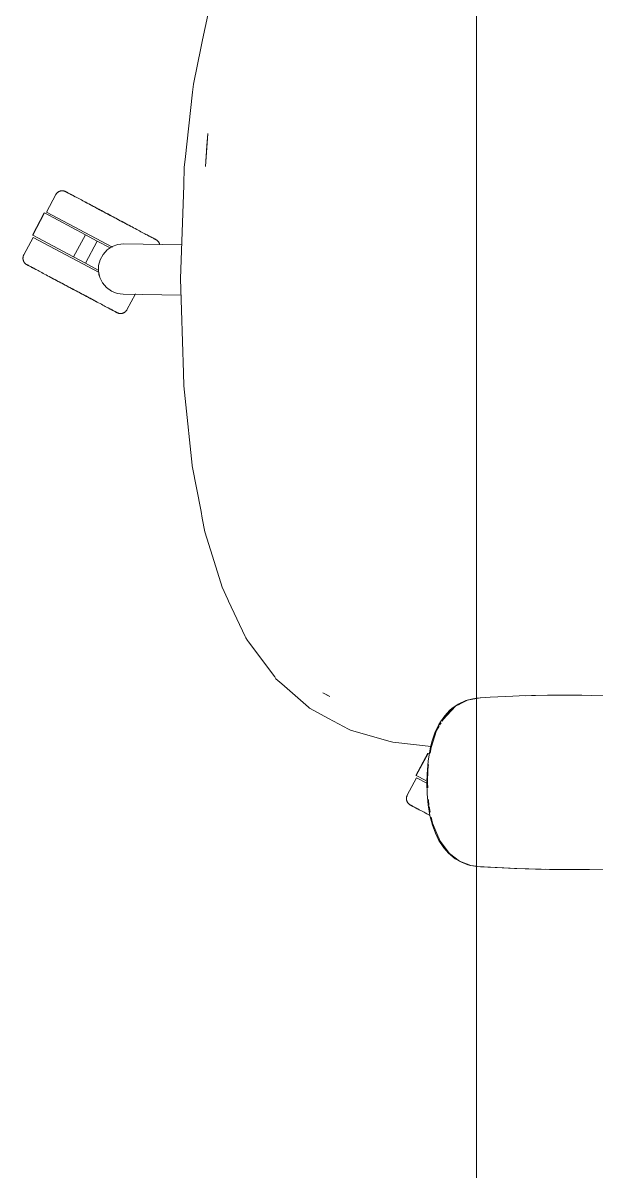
# Model space of a CAD drawing. Header units: millimetres. Extents: x 79795 to 317870, y -36033 to 97293.
# Drawn here: x 207171 to 207489, y 9948 to 10587 of the extents above; entities that cross this region are included whole.
import ezdxf

# ---------------------------------------------------------------- set-up
doc = ezdxf.new("R2010")
doc.units = ezdxf.units.MM
doc.header["$MEASUREMENT"] = 0
doc.layers.add('G-IMPT', color=8, linetype='CONTINUOUS', lineweight=9)
doc.layers.add('I-FURN', color=8, linetype='CONTINUOUS', lineweight=9)

msp = doc.modelspace()

# ---------------------------------------------------------------- linework, layer by layer
at = {"layer": 'G-IMPT'}
for p, q in [((207270.53, 10577.23), (207273.4, 10591.05)), ((207269.77, 10573.55), (207270.53, 10577.23)), ((207269.77, 10573.55), (207265.42, 10552.61)), ((207265.42, 10552.61), (207264.93, 10548.19)), ((207260.8, 10510.75), (207264.93, 10548.19)), ((207272.2, 10506.91), (207273.45, 10525.19)), ((207273.45, 10525.19), (207272.84, 10518.24)), ((207272.2, 10506.91), (207272.84, 10518.24)), ((207260, 10496.43), (207260.32, 10506.38)), ((207260.8, 10510.75), (207260.32, 10506.38)), ((207260, 10496.43), (207258.29, 10444.25)), ((207258.29, 10444.25), (207259.91, 10392.09)), ((207259.91, 10392.09), (207260.13, 10384.83)), ((207260.87, 10377.76), (207260.13, 10384.83)), ((207264.69, 10340.77), (207260.87, 10377.76)), ((207264.69, 10340.77), (207264.78, 10340.31)), ((207269.64, 10314.93), (207264.78, 10340.31)), ((207269.64, 10314.93), (207270.35, 10311.26)), ((207271.81, 10303.66), (207270.35, 10311.26)), ((207276, 10290.05), (207271.81, 10303.66)), ((207281.32, 10272.78), (207276, 10290.05)), ((207281.32, 10272.78), (207284.51, 10266.02)), ((207284.94, 10265.1), (207284.51, 10266.02)), ((207294.21, 10245.46), (207284.94, 10265.1)), ((207294.21, 10245.46), (207294.63, 10244.75)), ((207295.57, 10243.17), (207294.63, 10244.75)), ((207296.03, 10242.4), (207295.57, 10243.17)), ((207296.03, 10242.4), (207310.6, 10222.91)), ((207310.6, 10222.91), (207311.33, 10221.94)), ((207314.59, 10219.07), (207311.33, 10221.94)), ((207314.59, 10219.07), (207329.37, 10206.05)), ((207337.34, 10214.07), (207341.23, 10212.12)), ((207337.34, 10214.07), (207339.64, 10212.9)), ((207339.64, 10212.9), (207341.23, 10212.12)), ((207420.9, 10210.78), (207416.95, 10209.72)), ((207417.79, 10209.91), (207422.83, 10210.86)), ((207422.83, 10211.03), (207420.9, 10210.78)), ((207422.83, 10210.86), (207425.13, 10211.28)), ((207424.91, 10211.28), (207422.83, 10211.03)), ((207430.57, 10211.57), (207424.91, 10211.28)), ((207430.57, 10211.57), (207443.13, 10212.18)), ((207446.68, 10212.31), (207443.13, 10212.18)), ((207462.35, 10212.68), (207446.68, 10212.31)), ((207450.08, 10212.36), (207453.4, 10212.51)), ((207455.62, 10212.51), (207453.4, 10212.51)), ((207462.35, 10212.68), (207466.86, 10212.74)), ((207466.86, 10212.74), (207481.57, 10212.73)), ((207487.04, 10212.66), (207481.57, 10212.73)), ((207487.04, 10212.66), (207499.35, 10212.36)), ((207329.37, 10206.05), (207330.04, 10205.46)), ((207340.47, 10199.88), (207330.04, 10205.46)), ((207404.39, 10199.32), (207411.29, 10206.71)), ((207408.08, 10204.39), (207405.21, 10201.35)), ((207405.58, 10201.4), (207411.29, 10206.71)), ((207405.8, 10200.94), (207408.88, 10204.47)), ((207408.08, 10204.39), (207409.4, 10205.53)), ((207411.29, 10206.71), (207408.88, 10204.47)), ((207412.62, 10207.73), (207409.4, 10205.53)), ((207413.53, 10207.81), (207411.29, 10206.71)), ((207412.62, 10207.73), (207416.95, 10209.72)), ((207413.89, 10207.99), (207417.79, 10209.91)), ((207351.71, 10193.87), (207340.47, 10199.88)), ((207405.21, 10201.35), (207402.77, 10197.89)), ((207403.7, 10198.25), (207405.58, 10201.4)), ((207404.39, 10199.32), (207405.67, 10200.79)), ((207352.82, 10193.27), (207351.71, 10193.87)), ((207374.17, 10187.27), (207352.82, 10193.27)), ((207397.59, 10183.71), (207400.62, 10193.1)), ((207398.02, 10186.79), (207399.76, 10191.88)), ((207399.76, 10191.88), (207401.96, 10196.52)), ((207400.62, 10193.1), (207402.09, 10195.55)), ((207401.96, 10196.52), (207402.77, 10197.89)), ((207402.37, 10196.02), (207403.23, 10197.46)), ((207374.17, 10187.27), (207376.43, 10186.63)), ((207397.71, 10184.21), (207376.43, 10186.63)), ((207398.02, 10186.79), (207397.04, 10182.87)), ((207397.04, 10182.87), (207395.92, 10176.11)), ((207397.13, 10180.42), (207397.59, 10183.71)), ((207395.35, 10168.79), (207395.92, 10176.11)), ((207395.86, 10171.45), (207396.26, 10174.23)), ((207395.35, 10168.79), (207395.26, 10164.28)), ((207395.86, 10171.45), (207395.63, 10164.28)), ((207395.26, 10164.28), (207395.44, 10157.95)), ((207395.82, 10161.18), (207395.63, 10164.28)), ((207396, 10151.8), (207395.44, 10157.95)), ((207396.42, 10151.46), (207396.22, 10154.66)), ((207396, 10151.8), (207397, 10145.86)), ((207397.19, 10147.71), (207396.56, 10150.76)), ((207398.43, 10140.38), (207397, 10145.86)), ((207398.46, 10141.5), (207397.75, 10144.96)), ((207398.46, 10141.5), (207400.79, 10135.87)), ((207398.43, 10140.38), (207400.02, 10136.05)), ((207402, 10131.98), (207400.02, 10136.05)), ((207402.63, 10131.48), (207400.79, 10135.87)), ((207402, 10131.98), (207404.66, 10127.93)), ((207407.84, 10124.69), (207402.63, 10131.48)), ((207404.66, 10127.93), (207407.32, 10124.89)), ((207411.06, 10121.81), (207407.32, 10124.89)), ((207413.47, 10120.52), (207407.84, 10124.69)), ((207414.5, 10119.86), (207411.06, 10121.81)), ((207419.66, 10118.11), (207413.47, 10120.52)), ((207414.5, 10119.86), (207418.14, 10118.46)), ((207419.49, 10118.09), (207418.14, 10118.46)), ((207419.49, 10118.09), (207421.88, 10117.65)), ((207419.66, 10118.11), (207422.83, 10117.63)), ((207423.53, 10117.4), (207421.88, 10117.65)), ((207444.1, 10116.35), (207423.53, 10117.4)), ((207445.31, 10116.31), (207423.53, 10117.4)), ((207423.53, 10117.4), (207425.13, 10117.28)), ((207445.31, 10116.31), (207425.13, 10117.28)), ((207465.5, 10115.85), (207444.1, 10116.35)), ((207455.66, 10116.01), (207444.1, 10116.35)), ((207444.1, 10116.35), (207445.31, 10116.31)), ((207465.5, 10115.85), (207445.31, 10116.31)), ((207485.68, 10115.89), (207455.66, 10116.01)), ((207465.5, 10115.85), (207455.66, 10116.01)), ((207455.66, 10116.01), (207474.89, 10115.8)), ((207463.46, 10115.87), (207461.55, 10115.94)), ((207466.4, 10115.89), (207463.46, 10115.87)), ((207485.68, 10115.89), (207465.5, 10115.85)), ((207485.68, 10115.89), (207474.89, 10115.8)), ((207485.68, 10115.89), (207494.1, 10116.06))]:
    msp.add_line(p, q, dxfattribs=at)
at = {"layer": 'I-FURN'}
for p, q in [((207422.83, 9399.83), (207422.83, 10999.83)), ((207422.83, 10999.83), (207422.83, 9399.83)), ((207189.19, 10491.72), (207189.29, 10491.85)), ((207189.29, 10491.85), (207189.39, 10491.97)), ((207189.39, 10491.97), (207189.5, 10492.09)), ((207189.5, 10492.09), (207189.62, 10492.2)), ((207189.62, 10492.2), (207189.74, 10492.31)), ((207189.74, 10492.31), (207189.86, 10492.42)), ((207189.86, 10492.42), (207189.99, 10492.52)), ((207189.99, 10492.52), (207190.12, 10492.61)), ((207190.12, 10492.61), (207190.25, 10492.7)), ((207190.25, 10492.7), (207190.39, 10492.78)), ((207190.39, 10492.78), (207190.53, 10492.86)), ((207190.53, 10492.86), (207190.68, 10492.93)), ((207190.68, 10492.93), (207190.82, 10493)), ((207190.82, 10493), (207190.97, 10493.06)), ((207190.97, 10493.06), (207191.12, 10493.11)), ((207191.12, 10493.11), (207191.28, 10493.16)), ((207191.28, 10493.16), (207191.43, 10493.2)), ((207191.43, 10493.2), (207191.59, 10493.24)), ((207191.59, 10493.24), (207191.75, 10493.27)), ((207191.75, 10493.27), (207191.91, 10493.29)), ((207191.91, 10493.29), (207192.07, 10493.3)), ((207192.07, 10493.3), (207192.23, 10493.31)), ((207192.23, 10493.31), (207192.39, 10493.32)), ((207192.39, 10493.32), (207192.55, 10493.32)), ((207192.55, 10493.32), (207192.71, 10493.31)), ((207192.71, 10493.31), (207192.87, 10493.29)), ((207192.87, 10493.29), (207193.03, 10493.27)), ((207193.03, 10493.27), (207193.19, 10493.24)), ((207193.19, 10493.24), (207193.35, 10493.2)), ((207193.35, 10493.2), (207193.51, 10493.16)), ((207193.51, 10493.16), (207193.66, 10493.12)), ((207193.66, 10493.12), (207193.81, 10493.06)), ((207193.81, 10493.06), (207193.96, 10493)), ((207193.96, 10493), (207194.11, 10492.94)), ((207194.11, 10492.94), (207194.25, 10492.87)), ((207194.25, 10492.87), (207194.29, 10492.85)), ((207194.29, 10492.85), (207194.31, 10492.84)), ((207194.3, 10492.84), (207194.29, 10492.85)), ((207194.34, 10492.82), (207194.3, 10492.84)), ((207194.31, 10492.84), (207194.37, 10492.8)), ((207194.42, 10492.78), (207194.34, 10492.82)), ((207194.37, 10492.8), (207194.47, 10492.75)), ((207194.54, 10492.71), (207194.42, 10492.78)), ((207194.47, 10492.75), (207194.61, 10492.68)), ((207194.71, 10492.63), (207194.54, 10492.71)), ((207194.61, 10492.68), (207194.79, 10492.58)), ((207194.91, 10492.52), (207194.71, 10492.63)), ((207194.79, 10492.58), (207195.01, 10492.46)), ((207195.15, 10492.39), (207194.91, 10492.52)), ((207195.01, 10492.46), (207195.27, 10492.33)), ((207195.43, 10492.24), (207195.15, 10492.39)), ((207195.27, 10492.33), (207195.57, 10492.17)), ((207195.74, 10492.07), (207195.43, 10492.24)), ((207195.57, 10492.17), (207195.9, 10491.99)), ((207196.1, 10491.89), (207195.74, 10492.07)), ((207195.9, 10491.99), (207196.28, 10491.79)), ((207196.49, 10491.68), (207196.1, 10491.89)), ((207196.28, 10491.79), (207196.69, 10491.57)), ((207188.84, 10491.18), (207183.69, 10481.49)), ((207188.84, 10491.18), (207188.92, 10491.32)), ((207188.92, 10491.32), (207189, 10491.46)), ((207189, 10491.46), (207189.09, 10491.59)), ((207189.09, 10491.59), (207189.19, 10491.72)), ((207196.92, 10491.45), (207196.49, 10491.68)), ((207196.69, 10491.57), (207197.13, 10491.34)), ((207197.39, 10491.2), (207196.92, 10491.45)), ((207197.13, 10491.34), (207197.61, 10491.08)), ((207197.89, 10490.93), (207197.39, 10491.2)), ((207197.61, 10491.08), (207198.13, 10490.81)), ((207198.43, 10490.65), (207197.89, 10490.93)), ((207198.13, 10490.81), (207198.68, 10490.51)), ((207198.99, 10490.35), (207198.43, 10490.65)), ((207198.68, 10490.51), (207199.27, 10490.2)), ((207199.6, 10490.03), (207198.99, 10490.35)), ((207200.23, 10489.69), (207199.6, 10490.03)), ((207200.89, 10489.34), (207200.23, 10489.69)), ((207201.59, 10488.97), (207200.89, 10489.34)), ((207202.31, 10488.58), (207201.59, 10488.97)), ((207203.06, 10488.19), (207202.31, 10488.58)), ((207203.84, 10487.77), (207203.06, 10488.19)), ((207204.64, 10487.35), (207203.84, 10487.77)), ((207205.46, 10486.91), (207204.64, 10487.35)), ((207205.01, 10487.15), (207205.85, 10486.7)), ((207206.31, 10486.46), (207205.46, 10486.91)), ((207205.85, 10486.7), (207206.7, 10486.25)), ((207207.18, 10486), (207206.31, 10486.46)), ((207206.7, 10486.25), (207207.58, 10485.78)), ((207208.06, 10485.52), (207207.18, 10486)), ((207207.58, 10485.78), (207208.48, 10485.3)), ((207208.97, 10485.04), (207208.06, 10485.52)), ((207182.4, 10481.05), (207175.83, 10468.69)), ((207176, 10468.6), (207182.57, 10480.96)), ((207182.57, 10480.96), (207205.28, 10468.88)), ((207220.44, 10461.95), (207183.69, 10481.49)), ((207208.48, 10485.3), (207209.39, 10484.82)), ((207209.89, 10484.55), (207208.97, 10485.04)), ((207209.39, 10484.82), (207210.32, 10484.32)), ((207210.83, 10484.05), (207209.89, 10484.55)), ((207210.32, 10484.32), (207211.27, 10483.82)), ((207211.78, 10483.55), (207210.83, 10484.05)), ((207211.27, 10483.82), (207212.22, 10483.31)), ((207212.74, 10483.04), (207211.78, 10483.55)), ((207212.22, 10483.31), (207213.19, 10482.8)), ((207213.72, 10482.52), (207212.74, 10483.04)), ((207213.19, 10482.8), (207214.17, 10482.28)), ((207214.7, 10481.99), (207213.72, 10482.52)), ((207214.17, 10482.28), (207215.16, 10481.75)), ((207215.69, 10481.47), (207214.7, 10481.99)), ((207215.16, 10481.75), (207216.15, 10481.22)), ((207216.69, 10480.94), (207215.69, 10481.47)), ((207216.15, 10481.22), (207217.15, 10480.69)), ((207217.69, 10480.41), (207216.69, 10480.94)), ((207217.15, 10480.69), (207218.15, 10480.16)), ((207218.7, 10479.87), (207217.69, 10480.41)), ((207218.15, 10480.16), (207219.16, 10479.63)), ((207219.7, 10479.34), (207218.7, 10479.87)), ((207219.16, 10479.63), (207220.16, 10479.09)), ((207220.71, 10478.8), (207219.7, 10479.34)), ((207220.16, 10479.09), (207221.17, 10478.56)), ((207221.71, 10478.27), (207220.71, 10478.8)), ((207221.17, 10478.56), (207222.17, 10478.02)), ((207222.71, 10477.74), (207221.71, 10478.27)), ((207222.17, 10478.02), (207223.17, 10477.49)), ((207223.7, 10477.21), (207222.71, 10477.74)), ((207223.17, 10477.49), (207224.16, 10476.97)), ((207224.69, 10476.68), (207223.7, 10477.21)), ((207224.16, 10476.97), (207225.14, 10476.44)), ((207225.67, 10476.16), (207224.69, 10476.68)), ((207225.14, 10476.44), (207226.12, 10475.93)), ((207226.64, 10475.65), (207225.67, 10476.16)), ((207226.12, 10475.93), (207227.08, 10475.41)), ((207227.59, 10475.14), (207226.64, 10475.65)), ((207227.08, 10475.41), (207228.03, 10474.91)), ((207228.54, 10474.64), (207227.59, 10475.14)), ((207228.03, 10474.91), (207228.97, 10474.41)), ((207229.47, 10474.14), (207228.54, 10474.64)), ((207228.97, 10474.41), (207229.89, 10473.92)), ((207230.38, 10473.66), (207229.47, 10474.14)), ((207229.89, 10473.92), (207230.8, 10473.44)), ((207231.28, 10473.18), (207230.38, 10473.66)), ((207232.15, 10472.71), (207231.28, 10473.18)), ((207233.01, 10472.26), (207232.15, 10472.71)), ((207176.18, 10467.37), (207171.03, 10457.68)), ((207198.7, 10456.52), (207176, 10468.6)), ((207212.9, 10447.84), (207176.18, 10467.37)), ((207198.7, 10456.52), (207205.28, 10468.88)), ((207205.28, 10468.88), (207211.92, 10465.35)), ((207233.85, 10471.82), (207233.01, 10472.26)), ((207234.66, 10471.38), (207233.85, 10471.82)), ((207235.45, 10470.96), (207234.66, 10471.38)), ((207236.21, 10470.56), (207235.45, 10470.96)), ((207236.94, 10470.17), (207236.21, 10470.56)), ((207237.65, 10469.79), (207236.94, 10470.17)), ((207238.33, 10469.43), (207237.65, 10469.79)), ((207238.98, 10469.09), (207238.33, 10469.43)), ((207239.59, 10468.76), (207238.98, 10469.09)), ((207240.18, 10468.45), (207239.59, 10468.76)), ((207239.86, 10468.62), (207240.43, 10468.31)), ((207240.73, 10468.16), (207240.18, 10468.45)), ((207240.43, 10468.31), (207240.97, 10468.03)), ((207241.24, 10467.88), (207240.73, 10468.16)), ((207240.97, 10468.03), (207241.47, 10467.76)), ((207241.73, 10467.63), (207241.24, 10467.88)), ((207241.47, 10467.76), (207241.94, 10467.51)), ((207242.17, 10467.39), (207241.73, 10467.63)), ((207241.94, 10467.51), (207242.37, 10467.29)), ((207242.58, 10467.17), (207242.17, 10467.39)), ((207242.37, 10467.29), (207242.76, 10467.08)), ((207242.96, 10466.97), (207242.58, 10467.17)), ((207242.76, 10467.08), (207243.11, 10466.89)), ((207243.29, 10466.79), (207242.96, 10466.97)), ((207243.11, 10466.89), (207243.43, 10466.72)), ((207243.59, 10466.64), (207243.29, 10466.79)), ((207243.43, 10466.72), (207243.71, 10466.57)), ((207243.85, 10466.5), (207243.59, 10466.64)), ((207243.71, 10466.57), (207243.95, 10466.44)), ((207244.07, 10466.38), (207243.85, 10466.5)), ((207243.95, 10466.44), (207244.15, 10466.33)), ((207244.25, 10466.29), (207244.07, 10466.38)), ((207244.15, 10466.33), (207244.32, 10466.25)), ((207244.39, 10466.21), (207244.25, 10466.29)), ((207244.32, 10466.25), (207244.44, 10466.18)), ((207244.49, 10466.16), (207244.39, 10466.21)), ((207205.35, 10452.99), (207211.92, 10465.35)), ((207211.92, 10465.35), (207219.06, 10461.55)), ((207215.1, 10457.93), (207217.38, 10460.41)), ((207217.38, 10460.41), (207220.19, 10462.28)), ((207220.19, 10462.28), (207223.37, 10463.42)), ((207223.37, 10463.42), (207226.72, 10463.77)), ((207226.72, 10463.77), (207258.91, 10463.21)), ((207244.44, 10466.18), (207244.52, 10466.14)), ((207244.55, 10466.13), (207244.49, 10466.16)), ((207244.52, 10466.14), (207244.56, 10466.12)), ((207244.57, 10466.12), (207244.55, 10466.13)), ((207244.56, 10466.12), (207244.57, 10466.12)), ((207244.57, 10466.12), (207244.71, 10466.04)), ((207244.71, 10466.04), (207244.85, 10465.95)), ((207244.85, 10465.95), (207244.98, 10465.86)), ((207244.98, 10465.86), (207245.11, 10465.77)), ((207245.11, 10465.77), (207245.24, 10465.67)), ((207245.24, 10465.67), (207245.36, 10465.56)), ((207245.36, 10465.56), (207245.48, 10465.45)), ((207245.48, 10465.45), (207245.59, 10465.34)), ((207245.59, 10465.34), (207245.7, 10465.22)), ((207245.7, 10465.22), (207245.8, 10465.1)), ((207245.8, 10465.1), (207245.9, 10464.97)), ((207245.9, 10464.97), (207246, 10464.84)), ((207246, 10464.84), (207246.08, 10464.7)), ((207246.08, 10464.7), (207246.17, 10464.57)), ((207246.17, 10464.57), (207246.25, 10464.43)), ((207246.25, 10464.43), (207246.32, 10464.28)), ((207246.32, 10464.28), (207246.38, 10464.13)), ((207246.38, 10464.13), (207246.44, 10463.98)), ((207246.44, 10463.98), (207246.5, 10463.83)), ((207246.5, 10463.83), (207246.55, 10463.68)), ((207246.55, 10463.68), (207246.59, 10463.52)), ((207246.59, 10463.52), (207246.62, 10463.37)), ((207170.56, 10455.94), (207170.57, 10456.1)), ((207170.56, 10455.78), (207170.56, 10455.94)), ((207170.56, 10455.62), (207170.56, 10455.78)), ((207170.57, 10455.46), (207170.56, 10455.62)), ((207170.57, 10456.1), (207170.59, 10456.26)), ((207170.59, 10455.3), (207170.57, 10455.46)), ((207170.59, 10456.26), (207170.61, 10456.42)), ((207170.61, 10455.14), (207170.59, 10455.3)), ((207170.61, 10456.42), (207170.64, 10456.58)), ((207170.64, 10454.98), (207170.61, 10455.14)), ((207170.64, 10456.58), (207170.67, 10456.74)), ((207170.68, 10454.82), (207170.64, 10454.98)), ((207170.67, 10456.74), (207170.71, 10456.9)), ((207170.72, 10454.67), (207170.68, 10454.82)), ((207170.71, 10456.9), (207170.76, 10457.05)), ((207170.77, 10454.51), (207170.72, 10454.67)), ((207170.76, 10457.05), (207170.81, 10457.2)), ((207170.82, 10454.36), (207170.77, 10454.51)), ((207170.81, 10457.2), (207170.87, 10457.35)), ((207170.88, 10454.21), (207170.82, 10454.36)), ((207170.87, 10457.35), (207170.94, 10457.5)), ((207170.95, 10454.07), (207170.88, 10454.21)), ((207170.94, 10457.5), (207171.01, 10457.64)), ((207171.02, 10453.92), (207170.95, 10454.07)), ((207171.01, 10457.64), (207171.03, 10457.68)), ((207171.1, 10453.78), (207171.02, 10453.92)), ((207171.18, 10453.64), (207171.1, 10453.78)), ((207171.27, 10453.51), (207171.18, 10453.64)), ((207171.36, 10453.38), (207171.27, 10453.51)), ((207205.35, 10452.99), (207198.7, 10456.52)), ((207212.62, 10451.71), (207213.48, 10454.97)), ((207213.48, 10454.97), (207215.1, 10457.93)), ((207171.46, 10453.25), (207171.36, 10453.38)), ((207171.56, 10453.13), (207171.46, 10453.25)), ((207171.67, 10453.01), (207171.56, 10453.13)), ((207171.79, 10452.89), (207171.67, 10453.01)), ((207171.9, 10452.78), (207171.79, 10452.89)), ((207172.03, 10452.68), (207171.9, 10452.78)), ((207172.15, 10452.58), (207172.03, 10452.68)), ((207172.28, 10452.48), (207172.15, 10452.58)), ((207172.42, 10452.39), (207172.28, 10452.48)), ((207172.56, 10452.31), (207172.42, 10452.39)), ((207172.7, 10452.23), (207172.56, 10452.31)), ((207172.74, 10452.21), (207172.7, 10452.23)), ((207172.7, 10452.23), (207172.7, 10452.23)), ((207172.7, 10452.23), (207172.72, 10452.22)), ((207172.72, 10452.22), (207172.78, 10452.19)), ((207172.83, 10452.16), (207172.74, 10452.21)), ((207172.78, 10452.19), (207172.88, 10452.13)), ((207172.95, 10452.1), (207172.83, 10452.16)), ((207172.88, 10452.13), (207173.02, 10452.06)), ((207173.11, 10452.01), (207172.95, 10452.1)), ((207173.02, 10452.06), (207173.2, 10451.96)), ((207173.31, 10451.9), (207173.11, 10452.01)), ((207173.2, 10451.96), (207173.42, 10451.85)), ((207173.55, 10451.78), (207173.31, 10451.9)), ((207173.42, 10451.85), (207173.68, 10451.71)), ((207173.83, 10451.63), (207173.55, 10451.78)), ((207173.68, 10451.71), (207173.97, 10451.55)), ((207174.15, 10451.46), (207173.83, 10451.63)), ((207173.97, 10451.55), (207174.31, 10451.37)), ((207174.5, 10451.27), (207174.15, 10451.46)), ((207174.31, 10451.37), (207174.68, 10451.18)), ((207174.9, 10451.06), (207174.5, 10451.27)), ((207174.68, 10451.18), (207175.09, 10450.96)), ((207175.33, 10450.83), (207174.9, 10451.06)), ((207175.09, 10450.96), (207175.54, 10450.72)), ((207175.79, 10450.58), (207175.33, 10450.83)), ((207175.54, 10450.72), (207176.02, 10450.46)), ((207176.29, 10450.32), (207175.79, 10450.58)), ((207176.02, 10450.46), (207176.54, 10450.19)), ((207176.83, 10450.03), (207176.29, 10450.32)), ((207176.54, 10450.19), (207177.09, 10449.9)), ((207177.4, 10449.73), (207176.83, 10450.03)), ((207177.09, 10449.9), (207177.67, 10449.59)), ((207177.67, 10449.59), (207178.29, 10449.26)), ((207178.29, 10449.26), (207178.94, 10448.91)), ((207178.94, 10448.91), (207179.61, 10448.55)), ((207179.61, 10448.55), (207180.32, 10448.18)), ((207180.32, 10448.18), (207181.06, 10447.79)), ((207181.06, 10447.79), (207181.82, 10447.38)), ((207181.82, 10447.38), (207182.61, 10446.96)), ((207212.49, 10449.19), (207205.35, 10452.99)), ((207212.56, 10448.34), (207212.62, 10451.71)), ((207213.31, 10445.05), (207212.56, 10448.34)), ((207182.61, 10446.96), (207183.42, 10446.53)), ((207183.42, 10446.53), (207184.25, 10446.09)), ((207184.25, 10446.09), (207185.11, 10445.63)), ((207185.11, 10445.63), (207185.99, 10445.16)), ((207185.99, 10445.16), (207186.88, 10444.69)), ((207187.37, 10444.43), (207186.47, 10444.91)), ((207186.88, 10444.69), (207187.8, 10444.2)), ((207188.3, 10443.94), (207187.37, 10444.43)), ((207187.8, 10444.2), (207188.73, 10443.71)), ((207189.23, 10443.44), (207188.3, 10443.94)), ((207188.73, 10443.71), (207189.67, 10443.21)), ((207190.18, 10442.93), (207189.23, 10443.44)), ((207189.67, 10443.21), (207190.63, 10442.7)), ((207191.15, 10442.42), (207190.18, 10442.93)), ((207190.63, 10442.7), (207191.6, 10442.18)), ((207192.12, 10441.9), (207191.15, 10442.42)), ((207191.6, 10442.18), (207192.57, 10441.66)), ((207193.11, 10441.38), (207192.12, 10441.9)), ((207192.57, 10441.66), (207193.56, 10441.14)), ((207194.1, 10440.85), (207193.11, 10441.38)), ((207193.56, 10441.14), (207194.56, 10440.61)), ((207195.09, 10440.32), (207194.1, 10440.85)), ((207214.82, 10442.03), (207213.31, 10445.05)), ((207217.02, 10439.47), (207214.82, 10442.03)), ((207194.56, 10440.61), (207195.55, 10440.08)), ((207196.1, 10439.79), (207195.09, 10440.32)), ((207195.55, 10440.08), (207196.56, 10439.54)), ((207197.1, 10439.26), (207196.1, 10439.79)), ((207196.56, 10439.54), (207197.56, 10439.01)), ((207198.11, 10438.72), (207197.1, 10439.26)), ((207197.56, 10439.01), (207198.57, 10438.48)), ((207199.11, 10438.19), (207198.11, 10438.72)), ((207198.57, 10438.48), (207199.57, 10437.94)), ((207200.11, 10437.65), (207199.11, 10438.19)), ((207199.57, 10437.94), (207200.57, 10437.41)), ((207201.11, 10437.12), (207200.11, 10437.65)), ((207200.57, 10437.41), (207201.57, 10436.88)), ((207202.11, 10436.59), (207201.11, 10437.12)), ((207201.57, 10436.88), (207202.56, 10436.35)), ((207203.09, 10436.07), (207202.11, 10436.59)), ((207202.56, 10436.35), (207203.55, 10435.83)), ((207204.07, 10435.55), (207203.09, 10436.07)), ((207203.55, 10435.83), (207204.52, 10435.31)), ((207205.04, 10435.03), (207204.07, 10435.55)), ((207204.52, 10435.31), (207205.48, 10434.8)), ((207206, 10434.52), (207205.04, 10435.03)), ((207205.48, 10434.8), (207206.43, 10434.29)), ((207206.94, 10434.02), (207206, 10434.52)), ((207206.43, 10434.29), (207207.37, 10433.79)), ((207219.76, 10437.51), (207217.02, 10439.47)), ((207222.89, 10436.25), (207219.76, 10437.51)), ((207226.23, 10435.79), (207222.89, 10436.25)), ((207258.57, 10435.22), (207226.23, 10435.79)), ((207228.42, 10427.17), (207233.12, 10436.01)), ((207207.87, 10433.53), (207206.94, 10434.02)), ((207207.37, 10433.79), (207208.29, 10433.3)), ((207208.79, 10433.04), (207207.87, 10433.53)), ((207208.29, 10433.3), (207209.2, 10432.82)), ((207209.68, 10432.57), (207208.79, 10433.04)), ((207209.2, 10432.82), (207210.09, 10432.35)), ((207210.56, 10432.1), (207209.68, 10432.57)), ((207210.09, 10432.35), (207210.96, 10431.89)), ((207211.42, 10431.64), (207210.56, 10432.1)), ((207210.96, 10431.89), (207211.8, 10431.44)), ((207212.25, 10431.2), (207211.42, 10431.64)), ((207211.8, 10431.44), (207212.63, 10431)), ((207212.63, 10431), (207213.43, 10430.57)), ((207213.43, 10430.57), (207214.2, 10430.16)), ((207214.2, 10430.16), (207214.95, 10429.76)), ((207214.95, 10429.76), (207215.68, 10429.38)), ((207215.68, 10429.38), (207216.37, 10429.01)), ((207216.37, 10429.01), (207217.03, 10428.66)), ((207217.03, 10428.66), (207217.67, 10428.32)), ((207217.67, 10428.32), (207218.27, 10428)), ((207218.58, 10427.83), (207218, 10428.14)), ((207218.27, 10428), (207218.84, 10427.7)), ((207219.13, 10427.54), (207218.58, 10427.83)), ((207218.84, 10427.7), (207219.37, 10427.41)), ((207219.65, 10427.27), (207219.13, 10427.54)), ((207219.37, 10427.41), (207219.87, 10427.15)), ((207220.13, 10427.01), (207219.65, 10427.27)), ((207219.87, 10427.15), (207220.34, 10426.9)), ((207220.58, 10426.77), (207220.13, 10427.01)), ((207220.34, 10426.9), (207220.77, 10426.67)), ((207220.99, 10426.55), (207220.58, 10426.77)), ((207220.77, 10426.67), (207221.16, 10426.46)), ((207221.36, 10426.36), (207220.99, 10426.55)), ((207221.16, 10426.46), (207221.52, 10426.27)), ((207221.7, 10426.18), (207221.36, 10426.36)), ((207221.52, 10426.27), (207221.84, 10426.1)), ((207221.99, 10426.02), (207221.7, 10426.18)), ((207221.84, 10426.1), (207222.12, 10425.95)), ((207222.25, 10425.88), (207221.99, 10426.02)), ((207222.12, 10425.95), (207222.36, 10425.83)), ((207222.47, 10425.77), (207222.25, 10425.88)), ((207222.36, 10425.83), (207222.56, 10425.72)), ((207222.65, 10425.67), (207222.47, 10425.77)), ((207222.56, 10425.72), (207222.72, 10425.63)), ((207222.79, 10425.6), (207222.65, 10425.67)), ((207222.72, 10425.63), (207222.84, 10425.57)), ((207222.89, 10425.54), (207222.79, 10425.6)), ((207222.84, 10425.57), (207222.92, 10425.52)), ((207222.95, 10425.51), (207222.89, 10425.54)), ((207222.92, 10425.52), (207222.97, 10425.5)), ((207222.97, 10425.5), (207222.95, 10425.51)), ((207223.01, 10425.48), (207222.97, 10425.5)), ((207222.97, 10425.5), (207222.97, 10425.5)), ((207223.15, 10425.41), (207223.01, 10425.48)), ((207223.3, 10425.34), (207223.15, 10425.41)), ((207223.45, 10425.28), (207223.3, 10425.34)), ((207223.6, 10425.23), (207223.45, 10425.28)), ((207223.76, 10425.18), (207223.6, 10425.23)), ((207223.91, 10425.14), (207223.76, 10425.18)), ((207224.07, 10425.11), (207223.91, 10425.14)), ((207224.23, 10425.08), (207224.07, 10425.11)), ((207224.39, 10425.06), (207224.23, 10425.08)), ((207224.55, 10425.04), (207224.39, 10425.06)), ((207224.71, 10425.03), (207224.55, 10425.04)), ((207224.87, 10425.03), (207224.71, 10425.03)), ((207225.03, 10425.03), (207224.87, 10425.03)), ((207225.19, 10425.04), (207225.03, 10425.03)), ((207225.35, 10425.06), (207225.19, 10425.04)), ((207225.51, 10425.08), (207225.35, 10425.06)), ((207225.67, 10425.11), (207225.51, 10425.08)), ((207225.83, 10425.15), (207225.67, 10425.11)), ((207225.99, 10425.19), (207225.83, 10425.15)), ((207226.14, 10425.24), (207225.99, 10425.19)), ((207226.29, 10425.29), (207226.14, 10425.24)), ((207226.44, 10425.35), (207226.29, 10425.29)), ((207226.59, 10425.42), (207226.44, 10425.35)), ((207226.73, 10425.49), (207226.59, 10425.42)), ((207226.87, 10425.56), (207226.73, 10425.49)), ((207227.01, 10425.65), (207226.87, 10425.56)), ((207227.15, 10425.74), (207227.01, 10425.65)), ((207227.28, 10425.83), (207227.15, 10425.74)), ((207227.4, 10425.93), (207227.28, 10425.83)), ((207227.53, 10426.03), (207227.4, 10425.93)), ((207227.65, 10426.14), (207227.53, 10426.03)), ((207227.76, 10426.26), (207227.65, 10426.14)), ((207227.87, 10426.37), (207227.76, 10426.26)), ((207227.97, 10426.5), (207227.87, 10426.37)), ((207228.07, 10426.62), (207227.97, 10426.5)), ((207228.17, 10426.75), (207228.07, 10426.62)), ((207228.26, 10426.89), (207228.17, 10426.75)), ((207228.34, 10427.03), (207228.26, 10426.89)), ((207228.42, 10427.17), (207228.34, 10427.03)), ((207395.76, 10180.5), (207389.18, 10168.14)), ((207389.35, 10168.05), (207395.93, 10180.41)), ((207395.93, 10180.41), (207396.79, 10179.96)), ((207389.54, 10166.82), (207384.39, 10157.14)), ((207394.65, 10165.24), (207389.35, 10168.05)), ((207395.17, 10163.83), (207389.54, 10166.82)), ((207383.92, 10155.4), (207383.93, 10155.56)), ((207383.92, 10155.24), (207383.92, 10155.4)), ((207383.92, 10155.07), (207383.92, 10155.24)), ((207383.93, 10154.91), (207383.92, 10155.07)), ((207383.93, 10155.56), (207383.95, 10155.72)), ((207383.95, 10154.75), (207383.93, 10154.91)), ((207383.95, 10155.72), (207383.97, 10155.88)), ((207383.97, 10154.59), (207383.95, 10154.75)), ((207383.97, 10155.88), (207384, 10156.04)), ((207384, 10154.44), (207383.97, 10154.59)), ((207384, 10156.04), (207384.03, 10156.19)), ((207384.03, 10154.28), (207384, 10154.44)), ((207384.03, 10156.19), (207384.07, 10156.35)), ((207384.08, 10154.12), (207384.03, 10154.28)), ((207384.07, 10156.35), (207384.12, 10156.5)), ((207384.12, 10153.97), (207384.08, 10154.12)), ((207384.12, 10156.5), (207384.17, 10156.66)), ((207384.18, 10153.82), (207384.12, 10153.97)), ((207384.17, 10156.66), (207384.23, 10156.81)), ((207384.24, 10153.67), (207384.18, 10153.82)), ((207384.23, 10156.81), (207384.3, 10156.95)), ((207384.3, 10153.52), (207384.24, 10153.67)), ((207384.3, 10156.95), (207384.37, 10157.1)), ((207384.38, 10153.38), (207384.3, 10153.52)), ((207384.37, 10157.1), (207384.39, 10157.14)), ((207384.45, 10153.23), (207384.38, 10153.38)), ((207384.54, 10153.1), (207384.45, 10153.23)), ((207384.63, 10152.96), (207384.54, 10153.1)), ((207384.72, 10152.83), (207384.63, 10152.96)), ((207384.82, 10152.7), (207384.72, 10152.83)), ((207384.92, 10152.58), (207384.82, 10152.7)), ((207385.03, 10152.46), (207384.92, 10152.58)), ((207385.15, 10152.35), (207385.03, 10152.46)), ((207385.26, 10152.24), (207385.15, 10152.35)), ((207385.39, 10152.13), (207385.26, 10152.24)), ((207385.51, 10152.03), (207385.39, 10152.13)), ((207385.64, 10151.94), (207385.51, 10152.03)), ((207385.78, 10151.85), (207385.64, 10151.94)), ((207385.91, 10151.76), (207385.78, 10151.85)), ((207386.06, 10151.69), (207385.91, 10151.76)), ((207386.06, 10151.68), (207386.06, 10151.69)), ((207386.06, 10151.69), (207386.08, 10151.67)), ((207386.1, 10151.66), (207386.06, 10151.68)), ((207386.08, 10151.67), (207386.14, 10151.64)), ((207386.19, 10151.62), (207386.1, 10151.66)), ((207386.14, 10151.64), (207386.24, 10151.59)), ((207386.31, 10151.55), (207386.19, 10151.62)), ((207386.24, 10151.59), (207386.38, 10151.51)), ((207386.47, 10151.47), (207386.31, 10151.55)), ((207386.38, 10151.51), (207386.56, 10151.42)), ((207386.67, 10151.36), (207386.47, 10151.47)), ((207386.56, 10151.42), (207386.78, 10151.3)), ((207386.91, 10151.23), (207386.67, 10151.36)), ((207386.78, 10151.3), (207387.03, 10151.17)), ((207387.19, 10151.08), (207386.91, 10151.23)), ((207387.03, 10151.17), (207387.33, 10151.01)), ((207387.51, 10150.91), (207387.19, 10151.08)), ((207387.33, 10151.01), (207387.67, 10150.83)), ((207387.86, 10150.72), (207387.51, 10150.91)), ((207387.67, 10150.83), (207388.04, 10150.63)), ((207388.26, 10150.52), (207387.86, 10150.72)), ((207388.04, 10150.63), (207388.45, 10150.41)), ((207388.69, 10150.29), (207388.26, 10150.52)), ((207388.45, 10150.41), (207388.9, 10150.18)), ((207389.15, 10150.04), (207388.69, 10150.29)), ((207388.9, 10150.18), (207389.38, 10149.92)), ((207389.65, 10149.77), (207389.15, 10150.04)), ((207389.38, 10149.92), (207389.9, 10149.64)), ((207390.19, 10149.49), (207389.65, 10149.77)), ((207389.9, 10149.64), (207390.45, 10149.35)), ((207390.76, 10149.19), (207390.19, 10149.49)), ((207390.45, 10149.35), (207391.03, 10149.04)), ((207391.03, 10149.04), (207391.65, 10148.71)), ((207391.65, 10148.71), (207392.29, 10148.37)), ((207392.29, 10148.37), (207392.97, 10148.01)), ((207392.97, 10148.01), (207393.68, 10147.63)), ((207393.68, 10147.63), (207394.41, 10147.24)), ((207394.41, 10147.24), (207395.18, 10146.84)), ((207395.18, 10146.84), (207395.96, 10146.42)), ((207395.96, 10146.42), (207396.78, 10145.99)), ((207396.78, 10145.99), (207396.99, 10145.87))]:
    msp.add_line(p, q, dxfattribs=at)
msp.add_arc((207226.29, 10449.78), 13.81, 192.34734, 197.33603, dxfattribs=at)
msp.add_open_spline([(207212.97, 10446.14), (207212.85, 10446.56), (207212.78, 10447), (207212.72, 10447.43)], degree=3, dxfattribs=at)

doc.saveas('drawing.dxf')
